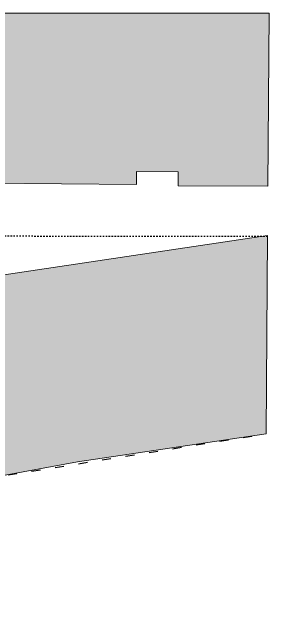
# Model space of a CAD drawing. Header units: metres. Extents: x -3 to 171, y -23 to 41.
# Drawn here: x 154.06 to 171.36, y -4.77 to 35.53 of the extents above; entities that cross this region are included whole.
import ezdxf

# ---------------------------------------------------------------- set-up
doc = ezdxf.new("R2010")
doc.units = ezdxf.units.M
doc.header["$MEASUREMENT"] = 0
doc.linetypes.add('Baufluchtlinie', pattern=[0.013, 0.008, -0.005])
doc.linetypes.add('Grenzlinie', pattern=[1.6, 0.6, -1])
doc.layers.add('725 Nachbarbebauung', color=7, linetype='Continuous')
doc.layers.add('Neubau_840 Baulinien', color=7, linetype='Continuous')

# ---------------------------------------------------------------- blocks, each defined once
blk = doc.blocks.new('Decke_3_2', base_point=(152.367, 35.46))
at = {"layer": '725 Nachbarbebauung', "linetype": 'Continuous', "lineweight": 0, "true_color": 0x1f1f1f}
blk.add_hatch(color=250, dxfattribs=at).paths.add_polyline_path([(152.367, 35.46), (152.337, 24.015), (162.442, 23.93), (162.445, 24.79), (165.243, 24.779), (165.238, 23.825), (171.274, 23.799), (171.355, 35.444)])
at = {"layer": '725 Nachbarbebauung', "color": 8, "linetype": 'Continuous', "lineweight": 13, "flags": 128}
blk.add_lwpolyline([(152.367, 35.46), (152.337, 24.015), (162.442, 23.93), (162.445, 24.79), (165.243, 24.779), (165.238, 23.825), (171.274, 23.799), (171.355, 35.444)], close=True, dxfattribs=at)
blk = doc.blocks.new('Decke_7_2', base_point=(152.283, 15.89))
at = {"layer": '725 Nachbarbebauung', "linetype": 'Continuous', "lineweight": 0, "true_color": 0x1f1f1f}
blk.add_hatch(color=250, dxfattribs=at).paths.add_polyline_path([(152.283, 15.89), (152.228, 4.132), (158.47, 5.267), (171.157, 7.153), (171.25, 20.484), (152.295, 17.666)])
at = {"layer": '725 Nachbarbebauung', "color": 8, "linetype": 'Continuous', "lineweight": 13, "flags": 128}
blk.add_lwpolyline([(152.283, 15.89), (152.228, 4.132), (158.47, 5.267), (171.157, 7.153), (171.25, 20.484), (152.295, 17.666)], close=True, dxfattribs=at)

msp = doc.modelspace()

# ---------------------------------------------------------------- linework, layer by layer
at = {"layer": 'Neubau_840 Baulinien', "color": 1, "linetype": 'Continuous', "lineweight": 25, "true_color": 0xfb0106}
msp.add_lwpolyline([(121.842, 35.526), (133.379, 35.46), (152.364, 35.46), (171.355, 35.444)], dxfattribs=at)
at = {"layer": 'Neubau_840 Baulinien', "color": 1, "linetype": 'Baufluchtlinie', "lineweight": 25, "true_color": 0xfb0106}
msp.add_lwpolyline([(115.647, 20.561), (133.379, 20.46), (152.367, 20.46), (171.355, 20.444)], dxfattribs=at)
at = {"layer": 'Neubau_840 Baulinien', "color": 1, "linetype": 'Grenzlinie', "lineweight": 25, "true_color": 0xfb0106}
msp.add_lwpolyline([(96.511, -3.755), (114.559, -1.394), (114.411, -4.768), (133.498, -1.958), (133.446, 1.433), (152.228, 4.132), (171.157, 7.153)], dxfattribs=at)

# ---------------------------------------------------------------- block references
at = {"layer": '725 Nachbarbebauung', "color": 8, "linetype": 'Continuous', "lineweight": 13}
for name, p in [('Decke_3_2', (152.367, 35.46)), ('Decke_7_2', (152.283, 15.89))]:
    msp.add_blockref(name, p, dxfattribs=at)

doc.saveas('drawing.dxf')
